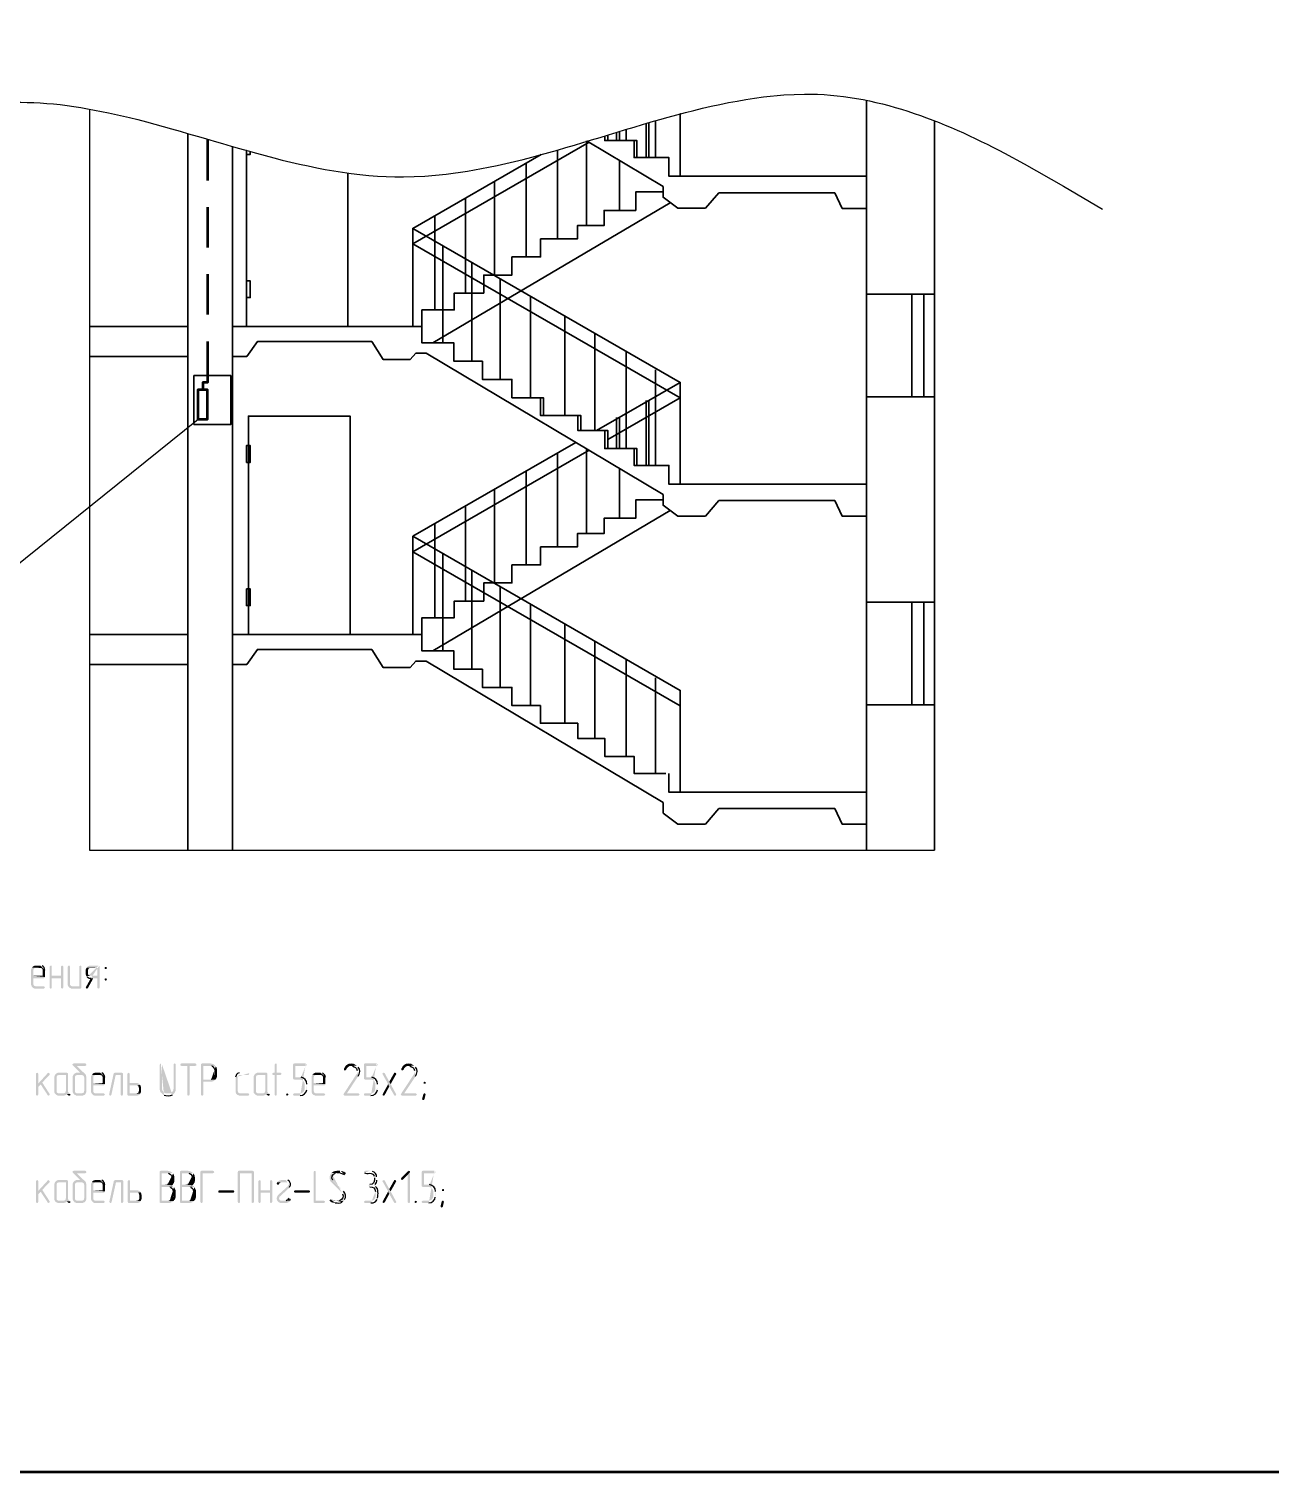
# Model space of a CAD drawing. Header units: millimetres. Extents: x -211 to 10565, y -2293 to 2244.
# Drawn here: x 4379 to 4494.8, y -740.6 to -606 of the extents above; entities that cross this region are included whole.
import ezdxf

# ---------------------------------------------------------------- set-up
doc = ezdxf.new("R2010")
doc.units = ezdxf.units.MM
doc.layers.add('PDF _Геометрия', color=7, linetype='Continuous')
doc.layers.add('PDF _Сплошная заливка', color=7, linetype='Continuous')

msp = doc.modelspace()

# ---------------------------------------------------------------- hatches: boundary and pattern name
at = {"layer": 'PDF _Сплошная заливка', "transparency": 33554559}
for points in [[(4379.29, -693.57), (4379.24, -693.65), (4379.2, -693.72), (4379.2, -695.18), (4379.24, -695.26), (4379.26, -695.33), (4379.33, -695.39), (4379.39, -695.45), (4379.46, -695.5), (4379.54, -695.52), (4380.39, -695.52), (4380.45, -695.47), (4380.49, -695.41), (4380.45, -695.35), (4380.39, -695.31), (4379.62, -695.31), (4379.54, -695.28), (4379.48, -695.24), (4379.43, -695.18), (4379.41, -695.09), (4379.41, -694.56), (4380.39, -694.56), (4380.41, -694.54), (4380.47, -694.52), (4380.49, -694.44), (4379.41, -694.33), (4379.41, -693.8), (4379.43, -693.72), (4379.48, -693.65), (4379.54, -693.61), (4379.62, -693.59), (4380.07, -693.59)], [(4381.02, -693.38), (4380.96, -693.42), (4380.92, -693.49), (4380.92, -695.41), (4380.96, -695.5), (4381.02, -695.52), (4381.11, -695.5), (4381.13, -695.41), (4381.13, -694.56), (4381.99, -694.56), (4381.13, -694.33), (4381.13, -693.49), (4381.11, -693.4)], [(4382.1, -693.38), (4382.02, -693.42), (4381.99, -693.49), (4381.99, -694.33), (4381.13, -694.33), (4381.99, -694.56), (4381.99, -695.41), (4382.02, -695.5), (4382.1, -695.52), (4382.16, -695.5), (4382.21, -695.41), (4382.21, -693.49), (4382.16, -693.4)], [(4382.71, -693.38), (4382.65, -693.42), (4382.61, -693.49), (4382.61, -695.18), (4382.65, -695.26), (4382.67, -695.33), (4383.03, -695.31), (4382.95, -695.28), (4382.88, -695.24), (4382.84, -695.18), (4382.82, -695.09), (4382.82, -693.49), (4382.8, -693.4)], [(4383.79, -693.38), (4383.71, -693.42), (4383.69, -693.49), (4383.69, -695.31), (4383.03, -695.31), (4382.67, -695.33), (4382.8, -695.45), (4382.86, -695.47), (4382.95, -695.52), (4383.81, -695.52), (4383.88, -695.47), (4383.9, -695.41), (4383.9, -693.49), (4383.86, -693.4)], [(4384.39, -693.57), (4384.34, -693.65), (4384.3, -693.72), (4384.3, -694.21), (4384.32, -694.29), (4384.36, -694.37), (4384.72, -694.33), (4384.64, -694.33), (4384.58, -694.27), (4384.53, -694.21), (4384.51, -694.12), (4384.51, -693.8), (4384.53, -693.72), (4384.58, -693.65), (4384.64, -693.61), (4384.72, -693.59), (4385.38, -693.59)], [(4386.16, -693.49), (4386.1, -693.51), (4386.08, -693.53), (4386.06, -693.59), (4386.08, -693.68), (4386.16, -693.7), (4386.25, -693.68), (4386.25, -693.65), (4386.27, -693.59), (4386.23, -693.53)], [(4384.77, -694.56), (4384.32, -695.37), (4384.3, -695.41), (4384.34, -695.5), (4384.41, -695.52), (4384.47, -695.5), (4384.51, -695.45), (4385, -694.56), (4385.38, -694.56)], [(4386.16, -694.56), (4386.1, -694.59), (4386.08, -694.59), (4386.06, -694.67), (4386.08, -694.73), (4386.16, -694.78), (4386.25, -694.73), (4386.27, -694.67), (4386.23, -694.59)], [(4384.26, -702.5), (4383.18, -702.5), (4383.18, -702.52), (4383.09, -702.54), (4383.05, -702.61), (4383.07, -702.65), (4383.79, -703.37), (4383.41, -703.37), (4383.35, -703.39), (4383.26, -703.43), (4383.14, -703.56), (4383.12, -703.62), (4383.07, -703.71), (4383.07, -705.17), (4383.12, -705.23), (4383.14, -705.31), (4383.5, -705.29), (4383.41, -705.27), (4383.35, -705.23), (4383.31, -705.17), (4383.29, -705.08), (4383.29, -703.79), (4383.31, -703.71), (4383.35, -703.64), (4383.41, -703.6), (4383.5, -703.58), (4383.92, -703.58), (4384.3, -703.56), (4384.24, -703.49), (4383.45, -702.73), (4384.26, -702.73), (4384.32, -702.69), (4384.36, -702.63), (4384.32, -702.54)], [(4392.6, -702.5), (4392.51, -702.54), (4392.49, -702.63), (4392.49, -704.87), (4392.45, -705.04), (4392.36, -705.17), (4392.3, -705.21), (4392.21, -705.25), (4392.15, -705.29), (4391.83, -705.29), (4392.51, -705.31), (4392.57, -705.25), (4392.62, -705.19), (4392.66, -705.1), (4392.68, -705.04), (4392.7, -704.95), (4392.7, -702.61), (4392.66, -702.54)], [(4394.52, -702.5), (4393.23, -702.5), (4393.23, -702.52), (4393.15, -702.54), (4393.12, -702.63), (4393.15, -702.69), (4393.23, -702.73), (4393.76, -702.73), (4393.76, -705.4), (4393.8, -705.48), (4393.87, -705.5), (4393.95, -705.48), (4393.99, -705.4), (4393.99, -702.73), (4394.52, -702.73), (4394.61, -702.69), (4394.63, -702.63), (4394.58, -702.54)], [(4395.92, -702.5), (4395.16, -702.5), (4395.13, -702.52), (4395.07, -702.54), (4395.05, -702.63), (4395.05, -705.4), (4395.09, -705.48), (4395.16, -705.5), (4395.24, -705.48), (4395.26, -705.4), (4395.26, -704.21), (4396, -704.21), (4396.09, -704.19), (4396.15, -704.17), (4396.24, -704.13), (4396.3, -704.09), (4396.36, -704.02), (4395.26, -704), (4395.26, -702.73), (4395.92, -702.73), (4396.36, -702.69), (4396.3, -702.65), (4396.24, -702.58), (4396.15, -702.56), (4396.09, -702.52), (4396, -702.52)], [(4402.01, -702.5), (4401.95, -702.54), (4401.91, -702.63), (4401.91, -703.37), (4401.8, -703.37), (4401.74, -703.41), (4401.69, -703.47), (4401.74, -703.56), (4401.8, -703.58), (4401.91, -703.58), (4401.91, -705.4), (4401.95, -705.48), (4402.01, -705.5), (4402.1, -705.48), (4402.12, -705.4), (4402.12, -703.58), (4402.46, -703.58), (4402.52, -703.54), (4402.56, -703.47), (4402.52, -703.41), (4402.46, -703.37), (4402.12, -703.37), (4402.12, -702.61), (4402.1, -702.54)], [(4409.06, -702.5), (4408.97, -702.52), (4408.89, -702.52), (4408.8, -702.54), (4408.74, -702.58), (4408.66, -702.63), (4408.61, -702.67), (4408.55, -702.71), (4408.51, -702.78), (4408.47, -702.86), (4408.42, -702.92), (4408.38, -703.01), (4408.38, -703.05), (4408.4, -703.13), (4408.49, -703.16), (4408.55, -703.13), (4408.59, -703.09), (4408.59, -703.07), (4408.64, -702.99), (4408.68, -702.92), (4408.78, -702.82), (4408.83, -702.8), (4408.89, -702.75), (4408.97, -702.73), (4409.06, -702.73), (4409.61, -702.71), (4409.52, -702.67), (4409.46, -702.63), (4409.38, -702.58), (4409.31, -702.54), (4409.23, -702.52), (4409.14, -702.52)], [(4414.41, -702.5), (4414.33, -702.52), (4414.24, -702.52), (4414.16, -702.54), (4414.09, -702.58), (4414.01, -702.63), (4413.97, -702.67), (4413.9, -702.71), (4413.86, -702.78), (4413.82, -702.86), (4413.78, -702.92), (4413.73, -703.01), (4413.73, -703.05), (4413.76, -703.13), (4413.84, -703.16), (4413.9, -703.13), (4413.95, -703.09), (4413.95, -703.07), (4413.99, -702.99), (4414.03, -702.92), (4414.14, -702.82), (4414.18, -702.8), (4414.24, -702.75), (4414.33, -702.73), (4414.41, -702.73), (4414.96, -702.71), (4414.88, -702.67), (4414.81, -702.63), (4414.73, -702.58), (4414.67, -702.54), (4414.58, -702.52), (4414.5, -702.52)], [(4379.75, -703.37), (4379.69, -703.41), (4379.65, -703.47), (4379.65, -705.4), (4379.69, -705.48), (4379.75, -705.5), (4379.84, -705.48), (4379.86, -705.4), (4379.86, -704.7), (4380.09, -704.45), (4379.86, -704.38), (4379.86, -703.47), (4379.84, -703.39)], [(4380.83, -703.37), (4380.75, -703.41), (4379.86, -704.38), (4380.09, -704.45), (4380.75, -705.46), (4380.77, -705.48), (4380.83, -705.5), (4380.89, -705.48), (4380.94, -705.4), (4380.92, -705.34), (4380.24, -704.28), (4380.92, -703.56), (4380.94, -703.47), (4380.89, -703.41)], [(4381.44, -703.56), (4381.4, -703.64), (4381.38, -703.71), (4381.36, -703.79), (4381.36, -705.17), (4381.4, -705.25), (4381.42, -705.31), (4381.55, -705.44), (4381.61, -705.46), (4381.7, -705.5), (4382.25, -705.5), (4382.33, -705.48), (4382.4, -705.46), (4382.48, -705.42), (4382.54, -705.36), (4382.86, -705.36), (4382.8, -705.29), (4381.78, -705.29), (4381.7, -705.27), (4381.63, -705.23), (4381.59, -705.17), (4381.57, -705.08), (4381.57, -703.79), (4381.59, -703.71), (4381.63, -703.64), (4381.7, -703.6), (4381.78, -703.58), (4382.44, -703.58)], [(4382.54, -703.37), (4381.7, -703.37), (4381.61, -703.41), (4381.55, -703.43), (4381.49, -703.49), (4381.44, -703.56), (4382.44, -703.58), (4382.44, -705.08), (4382.42, -705.17), (4382.38, -705.23), (4382.31, -705.27), (4382.23, -705.29), (4381.78, -705.29), (4382.8, -705.29), (4382.73, -705.27), (4382.69, -705.21), (4382.65, -705.17), (4382.65, -703.45), (4382.61, -703.39)], [(4384.3, -703.56), (4383.92, -703.58), (4384, -703.6), (4384.09, -703.64), (4384.13, -703.71), (4384.15, -703.79), (4384.15, -705.08), (4384.13, -705.17), (4384.09, -705.23), (4384, -705.27), (4383.92, -705.29), (4383.5, -705.29), (4383.14, -705.31), (4383.26, -705.44), (4383.35, -705.46), (4383.41, -705.5), (4384.03, -705.5), (4384.09, -705.46), (4384.17, -705.44), (4384.24, -705.38), (4384.32, -705.25), (4384.36, -705.08), (4384.36, -703.79), (4384.34, -703.73), (4384.32, -703.64)], [(4384.87, -703.56), (4384.83, -703.64), (4384.79, -703.71), (4384.79, -705.17), (4384.83, -705.25), (4384.85, -705.31), (4384.98, -705.44), (4385.04, -705.48), (4385.13, -705.5), (4385.97, -705.5), (4386.04, -705.46), (4386.08, -705.4), (4386.04, -705.34), (4385.97, -705.29), (4385.21, -705.29), (4385.13, -705.27), (4385.06, -705.23), (4385.02, -705.17), (4385, -705.08), (4385, -704.55), (4385.97, -704.55), (4385.99, -704.53), (4386.06, -704.51), (4386.08, -704.43), (4385, -704.32), (4385, -703.79), (4385.02, -703.71), (4385.06, -703.64), (4385.13, -703.6), (4385.21, -703.58), (4385.66, -703.58)], [(4387.67, -703.37), (4387.01, -703.37), (4386.95, -703.39), (4386.9, -703.45), (4386.48, -705.38), (4386.48, -705.4), (4386.52, -705.48), (4386.59, -705.5), (4386.65, -705.48), (4386.69, -705.42), (4387.09, -703.58), (4387.56, -703.58), (4387.77, -703.47), (4387.77, -703.45), (4387.73, -703.39)], [(4387.77, -703.47), (4387.56, -703.58), (4387.56, -705.4), (4387.58, -705.48), (4387.67, -705.5), (4387.73, -705.48), (4387.77, -705.4)], [(4388.28, -703.37), (4388.22, -703.41), (4388.17, -703.47), (4388.17, -705.42), (4388.22, -705.48), (4388.28, -705.5), (4389.1, -705.5), (4389.19, -705.48), (4389.27, -705.44), (4389.34, -705.38), (4389.38, -705.31), (4388.38, -705.29), (4388.38, -704.55), (4389.04, -704.55), (4389.38, -704.51), (4389.34, -704.45), (4389.27, -704.4), (4389.19, -704.36), (4389.13, -704.34), (4389.04, -704.32), (4388.38, -704.32), (4388.38, -703.47), (4388.36, -703.39)], [(4400.04, -703.56), (4400, -703.64), (4399.96, -703.71), (4399.96, -705.17), (4399.98, -705.25), (4400.02, -705.31), (4400.09, -705.38), (4400.15, -705.44), (4400.21, -705.46), (4400.3, -705.5), (4400.85, -705.5), (4400.93, -705.48), (4401, -705.46), (4401.08, -705.42), (4401.14, -705.36), (4401.46, -705.36), (4401.4, -705.29), (4400.38, -705.29), (4400.3, -705.27), (4400.23, -705.23), (4400.19, -705.17), (4400.17, -705.08), (4400.17, -703.79), (4400.19, -703.71), (4400.23, -703.64), (4400.3, -703.6), (4400.38, -703.58), (4401.04, -703.58)], [(4401.14, -703.37), (4400.3, -703.37), (4400.21, -703.41), (4400.15, -703.43), (4400.09, -703.49), (4400.04, -703.56), (4401.04, -703.58), (4401.04, -705.08), (4401.02, -705.17), (4400.98, -705.23), (4400.89, -705.27), (4400.81, -705.29), (4400.38, -705.29), (4401.4, -705.29), (4401.33, -705.27), (4401.27, -705.21), (4401.25, -705.17), (4401.25, -703.45), (4401.21, -703.39)], [(4405.44, -703.56), (4405.4, -703.64), (4405.38, -703.71), (4405.36, -703.79), (4405.36, -705.17), (4405.4, -705.25), (4405.42, -705.31), (4405.48, -705.38), (4405.55, -705.44), (4405.61, -705.46), (4405.69, -705.5), (4406.54, -705.5), (4406.6, -705.46), (4406.65, -705.4), (4406.6, -705.34), (4406.54, -705.29), (4405.78, -705.29), (4405.69, -705.27), (4405.63, -705.23), (4405.59, -705.17), (4405.57, -705.08), (4405.57, -704.55), (4406.54, -704.55), (4406.56, -704.53), (4406.63, -704.51), (4406.65, -704.43), (4405.57, -704.32), (4405.57, -703.79), (4405.59, -703.71), (4405.63, -703.64), (4405.69, -703.6), (4405.78, -703.58), (4406.22, -703.58)], [(4412.08, -703.37), (4412.02, -703.39), (4411.98, -703.47), (4412, -703.52), (4412.51, -704.43), (4412.61, -704.66), (4413.06, -705.44), (4413.08, -705.48), (4413.14, -705.5), (4413.16, -705.5), (4413.23, -705.48), (4413.27, -705.4), (4413.25, -705.36), (4412.74, -704.43), (4412.61, -704.21), (4412.19, -703.41), (4412.17, -703.39)], [(4413.16, -703.37), (4413.1, -703.37), (4413.06, -703.41), (4412.61, -704.21), (4412.74, -704.43), (4413.25, -703.52), (4413.27, -703.47), (4413.23, -703.39)], [(4389.38, -704.51), (4389.04, -704.55), (4389.1, -704.55), (4389.19, -704.59), (4389.23, -704.68), (4389.25, -704.76), (4389.25, -705.08), (4389.23, -705.17), (4389.19, -705.23), (4389.1, -705.27), (4389.04, -705.29), (4388.38, -705.29), (4389.38, -705.31), (4389.42, -705.25), (4389.44, -705.17), (4389.46, -705.08), (4389.46, -704.76), (4389.42, -704.59)], [(4412.51, -704.43), (4412, -705.36), (4411.98, -705.4), (4412.02, -705.48), (4412.08, -705.5), (4412.15, -705.48), (4412.19, -705.44), (4412.61, -704.66)], [(4415.91, -704.19), (4415.85, -704.24), (4415.83, -704.24), (4415.81, -704.3), (4415.83, -704.38), (4415.91, -704.4), (4416, -704.38), (4416.02, -704.3), (4416, -704.24)], [(4382.86, -705.36), (4382.54, -705.36), (4382.57, -705.4), (4382.63, -705.44), (4382.65, -705.46), (4382.73, -705.5), (4382.76, -705.5), (4382.84, -705.48), (4382.86, -705.4)], [(4401.46, -705.36), (4401.14, -705.36), (4401.17, -705.4), (4401.23, -705.44), (4401.25, -705.46), (4401.31, -705.5), (4401.36, -705.5), (4401.44, -705.48), (4401.46, -705.4)], [(4403.09, -705.29), (4403.18, -705.34), (4403.2, -705.4), (4403.18, -705.46), (4403.09, -705.5), (4403.01, -705.48), (4402.99, -705.4), (4403.01, -705.34)], [(4415.89, -705.29), (4415.83, -705.31), (4415.79, -705.38), (4415.68, -705.8), (4415.68, -705.82), (4415.7, -705.89), (4415.79, -705.93), (4415.85, -705.91), (4415.89, -705.84), (4416, -705.42), (4416, -705.4), (4415.98, -705.31)], [(4384.26, -712.51), (4383.18, -712.51), (4383.18, -712.53), (4383.09, -712.55), (4383.05, -712.61), (4383.07, -712.66), (4383.79, -713.38), (4383.41, -713.38), (4383.35, -713.4), (4383.26, -713.44), (4383.14, -713.57), (4383.12, -713.63), (4383.07, -713.72), (4383.07, -715.18), (4383.12, -715.24), (4383.14, -715.32), (4383.5, -715.3), (4383.41, -715.28), (4383.35, -715.24), (4383.31, -715.18), (4383.29, -715.09), (4383.29, -713.8), (4383.31, -713.72), (4383.35, -713.65), (4383.41, -713.61), (4383.5, -713.59), (4383.92, -713.59), (4384.3, -713.57), (4384.24, -713.5), (4383.45, -712.74), (4384.26, -712.74), (4384.32, -712.7), (4384.36, -712.64), (4384.32, -712.55)], [(4391.94, -712.51), (4391.28, -712.51), (4391.26, -712.53), (4391.2, -712.55), (4391.18, -712.64), (4391.18, -715.43), (4391.22, -715.49), (4391.28, -715.51), (4392.11, -715.51), (4392.19, -715.49), (4392.26, -715.47), (4392.34, -715.43), (4392.41, -715.39), (4392.49, -715.32), (4391.39, -715.3), (4391.39, -714.01), (4392.05, -714.01), (4392.47, -713.97), (4392.41, -713.93), (4392.32, -713.88), (4392.36, -713.86), (4391.39, -713.8), (4391.39, -712.74), (4391.92, -712.74), (4392.38, -712.7), (4392.26, -712.61), (4392.17, -712.57), (4392.11, -712.55), (4392.02, -712.53)], [(4393.84, -712.51), (4393.19, -712.51), (4393.17, -712.53), (4393.1, -712.55), (4393.08, -712.64), (4393.08, -715.43), (4393.12, -715.49), (4393.19, -715.51), (4394.01, -715.51), (4394.1, -715.49), (4394.16, -715.47), (4394.25, -715.43), (4394.31, -715.39), (4394.39, -715.32), (4393.29, -715.3), (4393.29, -714.01), (4393.95, -714.01), (4394.37, -713.97), (4394.31, -713.93), (4394.23, -713.88), (4394.27, -713.86), (4393.29, -713.8), (4393.29, -712.74), (4393.82, -712.74), (4394.29, -712.7), (4394.23, -712.66), (4394.16, -712.61), (4394.08, -712.57), (4394.01, -712.55), (4393.93, -712.53)], [(4396.17, -712.51), (4395.09, -712.51), (4395.07, -712.53), (4395.01, -712.55), (4394.99, -712.64), (4394.99, -715.41), (4395.03, -715.49), (4395.09, -715.51), (4395.18, -715.49), (4395.2, -715.41), (4395.2, -712.74), (4396.17, -712.74), (4396.24, -712.7), (4396.28, -712.64), (4396.24, -712.55)], [(4399.87, -712.51), (4398.58, -712.51), (4398.56, -712.53), (4398.5, -712.55), (4398.48, -712.64), (4398.48, -715.41), (4398.52, -715.49), (4398.58, -715.51), (4398.67, -715.49), (4398.69, -715.41), (4398.69, -712.74), (4399.77, -712.74), (4399.98, -712.64), (4399.98, -712.61), (4399.94, -712.55)], [(4399.98, -712.64), (4399.77, -712.74), (4399.77, -715.41), (4399.79, -715.49), (4399.87, -715.51), (4399.96, -715.49), (4399.98, -715.41)], [(4405.65, -712.51), (4405.59, -712.55), (4405.55, -712.64), (4405.55, -715.43), (4405.59, -715.49), (4405.65, -715.51), (4406.52, -715.51), (4406.58, -715.47), (4406.63, -715.41), (4406.58, -715.34), (4406.52, -715.3), (4405.76, -715.3), (4405.76, -712.61), (4405.74, -712.55)], [(4414.43, -712.51), (4414.37, -712.55), (4413.73, -713.19), (4413.69, -713.27), (4413.73, -713.33), (4413.8, -713.38), (4413.88, -713.33), (4414.33, -712.89), (4414.56, -712.61), (4414.52, -712.55)], [(4414.56, -712.61), (4414.33, -712.89), (4414.33, -715.41), (4414.37, -715.49), (4414.43, -715.51), (4414.52, -715.49), (4414.56, -715.41)], [(4379.75, -713.38), (4379.69, -713.42), (4379.65, -713.48), (4379.65, -715.41), (4379.69, -715.49), (4379.75, -715.51), (4379.84, -715.49), (4379.86, -715.41), (4379.86, -714.71), (4380.09, -714.46), (4379.86, -714.39), (4379.86, -713.48), (4379.84, -713.4)], [(4380.83, -713.38), (4380.75, -713.42), (4379.86, -714.39), (4380.09, -714.46), (4380.75, -715.47), (4380.77, -715.49), (4380.83, -715.51), (4380.89, -715.49), (4380.94, -715.41), (4380.92, -715.34), (4380.24, -714.29), (4380.92, -713.57), (4380.94, -713.48), (4380.89, -713.42)], [(4381.44, -713.57), (4381.4, -713.65), (4381.38, -713.72), (4381.36, -713.8), (4381.36, -715.18), (4381.4, -715.26), (4381.42, -715.32), (4381.55, -715.45), (4381.61, -715.47), (4381.7, -715.51), (4382.25, -715.51), (4382.33, -715.49), (4382.4, -715.47), (4382.48, -715.43), (4382.54, -715.37), (4382.86, -715.37), (4382.8, -715.3), (4381.78, -715.3), (4381.7, -715.28), (4381.63, -715.24), (4381.59, -715.18), (4381.57, -715.09), (4381.57, -713.8), (4381.59, -713.72), (4381.63, -713.65), (4381.7, -713.61), (4381.78, -713.59), (4382.44, -713.59)], [(4382.54, -713.38), (4381.7, -713.38), (4381.61, -713.42), (4381.55, -713.44), (4381.49, -713.5), (4381.44, -713.57), (4382.44, -713.59), (4382.44, -715.09), (4382.42, -715.18), (4382.38, -715.24), (4382.31, -715.28), (4382.23, -715.3), (4381.78, -715.3), (4382.8, -715.3), (4382.73, -715.28), (4382.69, -715.22), (4382.65, -715.18), (4382.65, -713.46), (4382.61, -713.4)], [(4384.3, -713.57), (4383.92, -713.59), (4384, -713.61), (4384.09, -713.65), (4384.13, -713.72), (4384.15, -713.8), (4384.15, -715.09), (4384.13, -715.18), (4384.09, -715.24), (4384, -715.28), (4383.92, -715.3), (4383.5, -715.3), (4383.14, -715.32), (4383.26, -715.45), (4383.35, -715.47), (4383.41, -715.51), (4384.03, -715.51), (4384.09, -715.47), (4384.17, -715.45), (4384.24, -715.39), (4384.32, -715.26), (4384.36, -715.09), (4384.36, -713.8), (4384.34, -713.74), (4384.32, -713.65)], [(4384.87, -713.57), (4384.83, -713.65), (4384.79, -713.72), (4384.79, -715.18), (4384.83, -715.26), (4384.85, -715.32), (4384.98, -715.45), (4385.04, -715.49), (4385.13, -715.51), (4385.97, -715.51), (4386.04, -715.47), (4386.08, -715.41), (4386.04, -715.34), (4385.97, -715.3), (4385.21, -715.3), (4385.13, -715.28), (4385.06, -715.24), (4385.02, -715.18), (4385, -715.09), (4385, -714.56), (4385.97, -714.56), (4385.99, -714.54), (4386.06, -714.52), (4386.08, -714.43), (4385, -714.33), (4385, -713.8), (4385.02, -713.72), (4385.06, -713.65), (4385.13, -713.61), (4385.21, -713.59), (4385.66, -713.59)], [(4387.69, -713.38), (4387.03, -713.38), (4386.97, -713.4), (4386.92, -713.46), (4386.5, -715.39), (4386.5, -715.41), (4386.54, -715.49), (4386.61, -715.51), (4386.67, -715.49), (4386.71, -715.43), (4387.12, -713.59), (4387.58, -713.59), (4387.79, -713.48), (4387.79, -713.46), (4387.75, -713.4)], [(4387.79, -713.48), (4387.58, -713.59), (4387.58, -715.41), (4387.6, -715.49), (4387.69, -715.51), (4387.75, -715.49), (4387.79, -715.41)], [(4388.32, -713.38), (4388.26, -713.42), (4388.22, -713.48), (4388.22, -715.43), (4388.26, -715.49), (4388.32, -715.51), (4389.15, -715.51), (4389.23, -715.49), (4389.32, -715.45), (4389.38, -715.39), (4389.42, -715.32), (4388.43, -715.3), (4388.43, -714.56), (4389.08, -714.56), (4389.42, -714.52), (4389.38, -714.46), (4389.32, -714.41), (4389.23, -714.37), (4389.17, -714.35), (4389.08, -714.33), (4388.43, -714.33), (4388.43, -713.48), (4388.41, -713.4)], [(4389.42, -714.52), (4389.08, -714.56), (4389.15, -714.56), (4389.23, -714.6), (4389.27, -714.69), (4389.29, -714.77), (4389.29, -715.09), (4389.27, -715.18), (4389.23, -715.24), (4389.15, -715.28), (4389.08, -715.3), (4388.43, -715.3), (4389.42, -715.32), (4389.46, -715.26), (4389.51, -715.09), (4389.51, -714.77), (4389.46, -714.6)], [(4398.06, -714.56), (4396.76, -714.56), (4396.68, -714.52), (4396.66, -714.43), (4396.68, -714.37), (4396.76, -714.33), (4398.06, -714.33), (4398.12, -714.37), (4398.16, -714.43), (4398.12, -714.52)], [(4400.51, -713.38), (4400.45, -713.42), (4400.4, -713.48), (4400.4, -715.41), (4400.45, -715.49), (4400.51, -715.51), (4400.59, -715.49), (4400.62, -715.41), (4400.62, -714.56), (4401.48, -714.56), (4400.62, -714.33), (4400.62, -713.48), (4400.59, -713.4)], [(4401.59, -713.38), (4401.5, -713.42), (4401.48, -713.48), (4401.48, -714.33), (4400.62, -714.33), (4401.48, -714.56), (4401.48, -715.41), (4401.5, -715.49), (4401.59, -715.51), (4401.65, -715.49), (4401.69, -715.41), (4401.69, -713.48), (4401.65, -713.4)], [(4402.16, -713.59), (4402.12, -713.65), (4402.12, -713.69), (4402.14, -713.78), (4402.22, -713.8), (4402.27, -713.8), (4402.33, -713.74), (4402.35, -713.69), (4402.41, -713.63), (4402.46, -713.61), (4402.54, -713.59), (4402.99, -713.59)], [(4405.12, -714.56), (4403.83, -714.56), (4403.75, -714.52), (4403.73, -714.43), (4403.75, -714.37), (4403.83, -714.33), (4405.12, -714.33), (4405.19, -714.37), (4405.23, -714.43), (4405.19, -714.52)], [(4412.08, -713.38), (4412.02, -713.4), (4411.98, -713.48), (4412, -713.52), (4412.51, -714.43), (4412.61, -714.67), (4413.06, -715.45), (4413.08, -715.49), (4413.14, -715.51), (4413.16, -715.51), (4413.23, -715.49), (4413.27, -715.41), (4413.25, -715.37), (4412.74, -714.43), (4412.61, -714.22), (4412.19, -713.42), (4412.17, -713.4)], [(4412.51, -714.43), (4412, -715.37), (4411.98, -715.41), (4412.02, -715.49), (4412.08, -715.51), (4412.15, -715.49), (4412.19, -715.45), (4412.61, -714.67)], [(4413.16, -713.38), (4413.1, -713.38), (4413.06, -713.42), (4412.61, -714.22), (4412.74, -714.43), (4413.25, -713.52), (4413.27, -713.48), (4413.23, -713.4)], [(4417.63, -714.2), (4417.56, -714.24), (4417.54, -714.24), (4417.52, -714.31), (4417.54, -714.39), (4417.63, -714.41), (4417.71, -714.39), (4417.73, -714.31), (4417.71, -714.24)], [(4382.86, -715.37), (4382.54, -715.37), (4382.57, -715.41), (4382.63, -715.45), (4382.65, -715.47), (4382.73, -715.51), (4382.76, -715.51), (4382.84, -715.49), (4382.86, -715.41)], [(4415.09, -715.3), (4415.17, -715.34), (4415.19, -715.41), (4415.17, -715.47), (4415.09, -715.51), (4415, -715.49), (4414.98, -715.41), (4415, -715.34)], [(4417.61, -715.3), (4417.54, -715.32), (4417.5, -715.39), (4417.4, -715.81), (4417.4, -715.83), (4417.42, -715.89), (4417.5, -715.94), (4417.56, -715.92), (4417.61, -715.85), (4417.71, -715.43), (4417.71, -715.41), (4417.69, -715.32)]]:
    msp.add_hatch(color=256, dxfattribs=at).paths.add_polyline_path(points)
h = msp.add_hatch(color=256, dxfattribs=at)
h.paths.add_polyline_path([(4380.07, -693.38), (4379.54, -693.38), (4379.46, -693.42), (4379.39, -693.44), (4379.33, -693.51), (4379.29, -693.57), (4380.07, -693.59), (4380.13, -693.61), (4380.22, -693.65), (4380.26, -693.72), (4380.28, -693.8), (4380.28, -694.33), (4379.41, -694.33), (4380.49, -694.44), (4380.49, -693.8)], flags=0)
h.paths.add_polyline_path([(4380.22, -693.4), (4380.15, -693.38)], flags=0)
h = msp.add_hatch(color=256, dxfattribs=at)
h.paths.add_polyline_path([(4385.49, -693.38), (4384.64, -693.38), (4384.55, -693.42), (4384.49, -693.44), (4384.43, -693.51), (4384.39, -693.57), (4385.38, -693.59), (4385.38, -694.33), (4384.72, -694.33), (4384.36, -694.37), (4384.43, -694.44)], flags=0)
h.paths.add_polyline_path([(4384.77, -694.56), (4385.38, -694.56), (4385.38, -695.41), (4385.4, -695.5), (4385.49, -695.52), (4385.55, -695.5), (4385.59, -695.41), (4385.59, -693.46), (4385.55, -693.4)], flags=0)
h = msp.add_hatch(color=256, dxfattribs=at)
h.paths.add_polyline_path([(4391.3, -702.5), (4391.24, -702.54), (4391.2, -702.63), (4391.2, -704.95), (4391.22, -705.04), (4391.24, -705.1), (4391.28, -705.19), (4391.52, -705.42), (4391.6, -705.46)], flags=0)
h.paths.add_polyline_path([(4392.38, -705.42), (4392.45, -705.38), (4392.51, -705.31), (4391.83, -705.29), (4391.77, -705.29), (4391.69, -705.25), (4391.62, -705.23), (4391.54, -705.17), (4391.5, -705.1), (4391.45, -705.02), (4391.43, -704.95), (4391.41, -704.87), (4391.41, -702.61), (4391.39, -702.54)], flags=0)
h = msp.add_hatch(color=256, dxfattribs=at)
h.paths.add_polyline_path([(4404.83, -702.5), (4403.75, -702.5), (4403.73, -702.52), (4403.66, -702.54), (4403.64, -702.63), (4403.64, -703.92), (4403.68, -703.98), (4403.75, -704), (4404.3, -704), (4404.36, -704.02), (4404.45, -704.04), (4404.53, -704.09), (4404.59, -704.13), (4404.64, -704.19), (4404.68, -704.28), (4404.7, -704.34), (4404.72, -704.43), (4404.72, -704.87), (4404.7, -704.95), (4404.68, -705.02), (4404.64, -705.1), (4404.59, -705.17), (4404.53, -705.21), (4404.45, -705.25), (4404.38, -705.29), (4403.75, -705.29), (4403.66, -705.34), (4403.64, -705.4), (4403.66, -705.48), (4403.75, -705.5), (4404.3, -705.5)], flags=0)
h.paths.add_polyline_path([(4404.91, -704.95), (4404.93, -704.87), (4404.93, -704.43)], flags=0)
h.paths.add_polyline_path([(4404.38, -703.79), (4403.85, -703.79), (4403.85, -702.73), (4404.83, -702.73), (4404.89, -702.69), (4404.93, -702.63), (4404.89, -702.54)], flags=0)
h = msp.add_hatch(color=256, dxfattribs=at)
h.paths.add_polyline_path([(4411.43, -702.5), (4410.35, -702.5), (4410.33, -702.52), (4410.26, -702.54), (4410.24, -702.63), (4410.24, -703.92), (4410.29, -703.98), (4410.35, -704), (4410.9, -704), (4410.96, -704.02), (4411.05, -704.04), (4411.13, -704.09), (4411.2, -704.13), (4411.24, -704.19), (4411.28, -704.28), (4411.3, -704.34), (4411.32, -704.43), (4411.32, -704.87), (4411.3, -704.95), (4411.28, -705.02), (4411.24, -705.1), (4411.2, -705.17), (4411.13, -705.21), (4411.05, -705.25), (4410.98, -705.29), (4410.35, -705.29), (4410.26, -705.34), (4410.24, -705.4), (4410.26, -705.48), (4410.35, -705.5), (4410.9, -705.5)], flags=0)
h.paths.add_polyline_path([(4411.51, -704.95), (4411.53, -704.87), (4411.53, -704.43)], flags=0)
h.paths.add_polyline_path([(4410.98, -703.79), (4410.46, -703.79), (4410.46, -702.73), (4411.43, -702.73), (4411.49, -702.69), (4411.53, -702.63), (4411.49, -702.54)], flags=0)
h = msp.add_hatch(color=256, dxfattribs=at)
h.paths.add_polyline_path([(4385.66, -703.37), (4385.13, -703.37), (4385.04, -703.41), (4384.98, -703.43), (4384.91, -703.49), (4384.87, -703.56), (4385.66, -703.58), (4385.72, -703.6), (4385.8, -703.64), (4385.85, -703.71), (4385.87, -703.79), (4385.87, -704.32), (4385, -704.32), (4386.08, -704.43), (4386.08, -703.79)], flags=0)
h.paths.add_polyline_path([(4385.8, -703.39), (4385.74, -703.37)], flags=0)
h = msp.add_hatch(color=256, dxfattribs=at)
h.paths.add_polyline_path([(4396.36, -702.69), (4395.92, -702.73), (4395.98, -702.73), (4396.07, -702.75)], flags=0)
h.paths.add_polyline_path([(4396.34, -703.16), (4396.34, -703.58), (4396.32, -703.66)], flags=0)
h.paths.add_polyline_path([(4396, -704), (4395.26, -704), (4396.36, -704.02), (4396.43, -703.98), (4396.47, -703.9), (4396.51, -703.83), (4396.53, -703.75), (4396.55, -703.66), (4396.55, -703.09), (4396.53, -703.01), (4396.51, -702.9), (4396.47, -702.84), (4396.43, -702.75)], flags=0)
h = msp.add_hatch(color=256, dxfattribs=at)
h.paths.add_polyline_path([(4399.45, -703.37), (4398.61, -703.37)], flags=0)
h.paths.add_polyline_path([(4398.27, -703.79), (4398.27, -705.17), (4398.31, -705.25), (4398.33, -705.31), (4398.46, -705.44), (4398.52, -705.46), (4398.61, -705.5), (4399.45, -705.5), (4399.52, -705.46), (4399.56, -705.4), (4399.52, -705.34), (4399.45, -705.29), (4398.69, -705.29), (4398.61, -705.27), (4398.54, -705.23), (4398.5, -705.17), (4398.48, -705.08), (4398.48, -703.79), (4398.5, -703.71), (4398.54, -703.64), (4398.61, -703.6), (4398.69, -703.58), (4399.45, -703.58), (4399.52, -703.54), (4399.56, -703.47), (4399.52, -703.41)], flags=0)
h = msp.add_hatch(color=256, dxfattribs=at)
h.paths.add_polyline_path([(4406.22, -703.37), (4405.69, -703.37), (4405.61, -703.41), (4405.55, -703.45), (4405.48, -703.49), (4405.44, -703.56), (4406.22, -703.58), (4406.29, -703.6), (4406.37, -703.64), (4406.41, -703.71), (4406.43, -703.79), (4406.43, -704.32), (4405.57, -704.32), (4406.65, -704.43), (4406.65, -703.79)], flags=0)
h.paths.add_polyline_path([(4406.37, -703.39), (4406.31, -703.37)], flags=0)
h = msp.add_hatch(color=256, dxfattribs=at)
h.paths.add_polyline_path([(4409.61, -702.71), (4409.06, -702.73), (4409.19, -702.73)], flags=0)
h.paths.add_polyline_path([(4409.63, -703.16), (4409.63, -703.33), (4409.61, -703.41), (4409.59, -703.47), (4409.52, -703.56), (4408.36, -705.34), (4408.34, -705.4), (4408.38, -705.46), (4408.44, -705.5), (4409.74, -705.5), (4409.8, -705.46), (4409.84, -705.4), (4409.8, -705.34), (4409.74, -705.29), (4408.66, -705.29), (4409.71, -703.69)], flags=0)
h.paths.add_polyline_path([(4409.71, -702.86), (4409.67, -702.78)], flags=0)
h = msp.add_hatch(color=256, dxfattribs=at)
h.paths.add_polyline_path([(4414.96, -702.71), (4414.41, -702.73), (4414.54, -702.73)], flags=0)
h.paths.add_polyline_path([(4414.98, -703.16), (4414.98, -703.33), (4414.96, -703.41), (4414.94, -703.47), (4414.88, -703.56), (4413.71, -705.34), (4413.69, -705.4), (4413.73, -705.46), (4413.8, -705.5), (4415.09, -705.5), (4415.15, -705.46), (4415.19, -705.4), (4415.15, -705.34), (4415.09, -705.29), (4414.01, -705.29), (4415.07, -703.69)], flags=0)
h.paths.add_polyline_path([(4415.07, -702.86), (4415.03, -702.78)], flags=0)
h = msp.add_hatch(color=256, dxfattribs=at)
h.paths.add_polyline_path([(4392.38, -712.7), (4391.92, -712.74), (4392.02, -712.74)], flags=0)
h.paths.add_polyline_path([(4391.92, -713.8), (4391.39, -713.8), (4392.36, -713.86), (4392.43, -713.78), (4392.51, -713.65), (4392.53, -713.63), (4392.57, -713.46), (4392.57, -713.1), (4392.55, -713.02), (4392.53, -712.91), (4392.49, -712.85), (4392.45, -712.76)], flags=0)
h = msp.add_hatch(color=256, dxfattribs=at)
h.paths.add_polyline_path([(4394.29, -712.7), (4393.82, -712.74), (4393.93, -712.74)], flags=0)
h.paths.add_polyline_path([(4393.82, -713.8), (4393.29, -713.8), (4394.27, -713.86), (4394.33, -713.78), (4394.42, -713.65), (4394.44, -713.63), (4394.46, -713.55), (4394.48, -713.46), (4394.48, -713.1), (4394.46, -713.02), (4394.44, -712.91), (4394.39, -712.85), (4394.35, -712.76)], flags=0)
h = msp.add_hatch(color=256, dxfattribs=at)
h.paths.add_polyline_path([(4407.22, -712.72), (4407.18, -712.76), (4407.13, -712.83), (4407.09, -712.91), (4407.07, -713), (4407.05, -713.08), (4407.05, -713.23), (4407.07, -713.31), (4407.09, -713.4), (4407.13, -713.48), (4407.2, -713.55), (4407.24, -713.61), (4408.19, -714.56), (4408.19, -714.58), (4408.25, -714.65)], flags=0)
h.paths.add_polyline_path([(4407.98, -715.3), (4407.58, -715.3), (4408.36, -715.32), (4408.44, -715.2)], flags=0)
h.paths.add_polyline_path([(4408.34, -714.41), (4407.39, -713.46), (4407.34, -713.4)], flags=0)
h.paths.add_polyline_path([(4407.6, -712.74), (4408, -712.74)], flags=0)
h = msp.add_hatch(color=256, dxfattribs=at)
h.paths.add_polyline_path([(4408, -712.51), (4407.7, -712.51), (4407.68, -712.53), (4407.6, -712.53), (4407.43, -712.57), (4407.37, -712.61), (4407.28, -712.66), (4407.22, -712.72), (4408, -712.74), (4408.06, -712.74)], flags=0)
h.paths.add_polyline_path([(4408.44, -712.87), (4408.51, -712.83), (4408.55, -712.76), (4408.53, -712.7), (4408.51, -712.68), (4408.49, -712.66), (4408.42, -712.61), (4408.34, -712.59), (4408.25, -712.55), (4408.17, -712.53), (4408.09, -712.53)], flags=0)
h = msp.add_hatch(color=256, dxfattribs=at)
h.paths.add_polyline_path([(4410.79, -712.51), (4410.37, -712.51), (4410.37, -712.53), (4410.29, -712.55), (4410.26, -712.64), (4410.29, -712.7)], flags=0)
h.paths.add_polyline_path([(4411.2, -713), (4411.24, -713.16)], flags=0)
h.paths.add_polyline_path([(4410.79, -713.8), (4410.73, -713.84), (4410.69, -713.91), (4410.73, -713.99), (4410.79, -714.01)], flags=0)
h.paths.add_polyline_path([(4411.34, -714.43), (4411.34, -714.88), (4411.32, -714.96), (4411.3, -715.03), (4411.26, -715.11), (4411.22, -715.18), (4411.15, -715.24), (4411.07, -715.26), (4411.01, -715.3), (4410.37, -715.3), (4410.29, -715.34), (4410.26, -715.41), (4410.29, -715.49), (4410.37, -715.51), (4410.9, -715.51)], flags=0)
h.paths.add_polyline_path([(4411.47, -715.2), (4411.49, -715.13), (4411.53, -715.05)], flags=0)
h.paths.add_polyline_path([(4411.34, -713.97), (4411.28, -713.93), (4411.2, -713.88), (4411.24, -713.86), (4411.3, -713.78)], flags=0)
h.paths.add_polyline_path([(4411.45, -713.38), (4411.45, -713.16), (4411.43, -713.08)], flags=0)
h.paths.add_polyline_path([(4411.05, -712.57), (4410.98, -712.53), (4410.9, -712.53)], flags=0)
h = msp.add_hatch(color=256, dxfattribs=at)
h.paths.add_polyline_path([(4416.82, -712.51), (4415.75, -712.51), (4415.72, -712.53), (4415.66, -712.55), (4415.64, -712.64), (4415.64, -713.93), (4415.68, -713.99), (4415.75, -714.01), (4416.3, -714.01), (4416.36, -714.03), (4416.44, -714.05), (4416.53, -714.1), (4416.59, -714.14), (4416.63, -714.2), (4416.68, -714.29), (4416.7, -714.35), (4416.72, -714.43), (4416.72, -714.88), (4416.7, -714.96), (4416.68, -715.03), (4416.63, -715.11), (4416.59, -715.18), (4416.53, -715.22), (4416.44, -715.26), (4416.38, -715.3), (4415.75, -715.3), (4415.66, -715.34), (4415.64, -715.41), (4415.66, -715.49), (4415.75, -715.51), (4416.3, -715.51)], flags=0)
h.paths.add_polyline_path([(4416.91, -714.96), (4416.93, -714.88), (4416.93, -714.43)], flags=0)
h.paths.add_polyline_path([(4416.38, -713.8), (4415.85, -713.8), (4415.85, -712.74), (4416.82, -712.74), (4416.89, -712.7), (4416.93, -712.64), (4416.89, -712.55)], flags=0)
h = msp.add_hatch(color=256, dxfattribs=at)
h.paths.add_polyline_path([(4385.66, -713.38), (4385.13, -713.38), (4385.04, -713.42), (4384.98, -713.44), (4384.91, -713.5), (4384.87, -713.57), (4385.66, -713.59), (4385.72, -713.61), (4385.8, -713.65), (4385.85, -713.72), (4385.87, -713.8), (4385.87, -714.33), (4385, -714.33), (4386.08, -714.43), (4386.08, -713.8)], flags=0)
h.paths.add_polyline_path([(4385.8, -713.4), (4385.74, -713.38)], flags=0)
h = msp.add_hatch(color=256, dxfattribs=at)
h.paths.add_polyline_path([(4392.47, -713.97), (4392.05, -714.01), (4392.11, -714.03), (4392.19, -714.05)], flags=0)
h.paths.add_polyline_path([(4392.47, -714.43), (4392.47, -714.88), (4392.45, -714.96)], flags=0)
h.paths.add_polyline_path([(4392.13, -715.3), (4391.39, -715.3), (4392.49, -715.32), (4392.53, -715.26), (4392.6, -715.2), (4392.64, -715.11), (4392.66, -715.05), (4392.68, -714.96), (4392.68, -714.35), (4392.66, -714.27), (4392.62, -714.2), (4392.53, -714.03)], flags=0)
h = msp.add_hatch(color=256, dxfattribs=at)
h.paths.add_polyline_path([(4394.37, -713.97), (4393.95, -714.01), (4394.01, -714.03), (4394.1, -714.05)], flags=0)
h.paths.add_polyline_path([(4394.37, -714.43), (4394.37, -714.88), (4394.35, -714.96)], flags=0)
h.paths.add_polyline_path([(4394.03, -715.3), (4393.29, -715.3), (4394.39, -715.32), (4394.44, -715.26), (4394.5, -715.2), (4394.54, -715.11), (4394.56, -715.05), (4394.58, -714.96), (4394.58, -714.35), (4394.56, -714.27), (4394.52, -714.2), (4394.44, -714.03)], flags=0)
h = msp.add_hatch(color=256, dxfattribs=at)
h.paths.add_polyline_path([(4402.99, -713.38), (4402.52, -713.38), (4402.46, -713.4), (4402.37, -713.42), (4402.29, -713.46), (4402.2, -713.52), (4402.16, -713.59), (4402.99, -713.59), (4403.07, -713.61), (4403.13, -713.65), (4403.18, -713.72), (4403.2, -713.8), (4403.18, -713.88), (4403.13, -713.97), (4402.24, -714.77), (4402.2, -714.84), (4402.12, -715.01), (4402.12, -715.15), (4402.14, -715.24), (4402.18, -715.32), (4402.24, -715.39), (4402.31, -715.45), (4402.37, -715.47), (4402.46, -715.51), (4403.03, -715.51), (4403.11, -715.49), (4403.24, -715.43), (4403.32, -715.37), (4403.37, -715.3), (4402.54, -715.3), (4402.46, -715.28), (4402.39, -715.24), (4402.35, -715.15), (4402.33, -715.09), (4402.35, -715.01), (4402.39, -714.92), (4403.26, -714.12), (4403.28, -714.12), (4403.32, -714.03)], flags=0)
h.paths.add_polyline_path([(4403.15, -713.4), (4403.07, -713.38)], flags=0)
h = msp.add_hatch(color=256, dxfattribs=at)
h.paths.add_polyline_path([(4403.3, -715.09), (4403.26, -715.09)], flags=0)
h.paths.add_polyline_path([(4402.99, -715.3), (4402.54, -715.3), (4403.37, -715.3), (4403.41, -715.24), (4403.41, -715.2), (4403.39, -715.11)], flags=0)
h = msp.add_hatch(color=256, dxfattribs=at)
h.paths.add_polyline_path([(4407.15, -715.18), (4407.09, -715.2), (4407.05, -715.28), (4407.07, -715.32), (4407.09, -715.37), (4407.18, -715.41), (4407.24, -715.45), (4407.41, -715.49), (4407.49, -715.51), (4407.58, -715.51)], flags=0)
h.paths.add_polyline_path([(4408.23, -715.43), (4408.3, -715.37), (4408.36, -715.32), (4407.58, -715.3), (4407.53, -715.3), (4407.45, -715.28), (4407.37, -715.26), (4407.28, -715.24), (4407.22, -715.2)], flags=0)

# ---------------------------------------------------------------- linework, layer by layer
at = {"layer": 'PDF _Геометрия', "lineweight": 50}
for points in [[(4323.55, -740.61), (4323.55, -453.7), (4718.61, -453.7), (4718.61, -740.61)], [(4394.8, -642.47), (4394.8, -639.65), (4395.62, -639.65), (4395.62, -642.47)]]:
    msp.add_lwpolyline(points, close=True, dxfattribs=at)
at = {"layer": 'PDF _Геометрия', "lineweight": 25}
for points in [[(4447.51, -612.38), (4449.43, -612.19), (4451.34, -612.12)], [(4384.47, -613.48), (4386.42, -613.86), (4388.38, -614.3)], [(4384.66, -613.52), (4384.66, -682.61), (4463.48, -682.61)], [(4470, -617.63), (4471.84, -618.62), (4475.5, -620.69), (4479.14, -622.85)], [(4413.95, -619.83), (4415.94, -619.76), (4417.92, -619.57), (4419.91, -619.3), (4421.88, -618.94)], [(4394.8, -642.47), (4371.16, -661.45), (4347.76, -661.45)]]:
    msp.add_lwpolyline(points, dxfattribs=at)
at = {"layer": 'PDF _Геометрия', "lineweight": 35}
for points in [[(4457.13, -612.7), (4457.13, -682.61)], [(4436.57, -618.03), (4436.57, -614.85)], [(4436.84, -618.03), (4436.84, -614.77)], [(4437.46, -618.03), (4437.46, -614.6)], [(4463.48, -614.6), (4463.48, -682.61)], [(4393.82, -615.78), (4393.82, -682.61)], [(4432.72, -616.02), (4432.72, -616.44), (4435.45, -616.44), (4435.45, -618.03), (4438.41, -618.03)], [(4438.7, -618.03), (4438.7, -619.78), (4457.13, -619.78), (4438.7, -619.78), (4438.7, -618.03), (4435.72, -618.03), (4435.72, -616.44), (4432.99, -616.44), (4432.99, -615.93)], [(4433.82, -615.68), (4433.82, -616.44)], [(4434.09, -615.59), (4434.09, -616.44)], [(4397.99, -616.99), (4397.99, -682.61)], [(4399.64, -617.46), (4399.64, -617.73), (4399.28, -617.73), (4399.28, -617.35), (4399.28, -633.77), (4408.76, -633.77), (4408.76, -619.47)], [(4431.26, -616.61), (4414.81, -626.07), (4439.76, -640.44), (4432.99, -644.33)], [(4428.31, -617.31), (4428.31, -625.62)], [(4431, -624.38), (4431, -616.46)], [(4438.15, -620.74), (4438.15, -621.73), (4439.53, -622.75), (4442.11, -622.75), (4443.36, -621.31), (4454.17, -621.31), (4454.87, -622.77), (4457.13, -622.77), (4454.87, -622.77), (4454.17, -621.31), (4443.36, -621.31), (4442.11, -622.75), (4439.53, -622.75), (4438.15, -621.73), (4438.15, -620.74), (4431.07, -616.5)], [(4426.77, -617.75), (4414.81, -624.63), (4414.81, -633.77)], [(4425.39, -627.3), (4425.39, -618.54)], [(4434.09, -618.32), (4434.09, -622.96)], [(4422.43, -628.99), (4422.43, -620.25)], [(4438.15, -621.24), (4435.61, -621.24), (4435.61, -622.96), (4432.65, -622.96), (4432.65, -624.38), (4430.16, -624.38), (4430.16, -625.62), (4426.73, -625.62), (4426.73, -627.3), (4424.06, -627.3), (4424.06, -628.99), (4421.42, -628.99), (4421.42, -630.66), (4418.67, -630.66), (4418.67, -632.23), (4415.66, -632.23), (4415.66, -633.77), (4397.99, -633.77)], [(4438.83, -622.24), (4416.68, -635.32)], [(4419.72, -630.66), (4419.72, -621.82)], [(4416.85, -632.23), (4416.85, -623.47)], [(4431.95, -643.48), (4439.76, -639), (4439.76, -648.5), (4439.76, -639), (4414.81, -624.63)], [(4417.61, -635.32), (4417.61, -626.24)], [(4420.32, -637.03), (4420.32, -627.8)], [(4422.96, -638.72), (4422.96, -629.33)], [(4425.8, -640.42), (4425.8, -630.96)], [(4463.48, -630.77), (4457.13, -630.77)], [(4461.37, -630.77), (4461.37, -640.35)], [(4462.49, -630.77), (4462.49, -640.35)], [(4393.82, -633.77), (4384.66, -633.77)], [(4415.66, -633.77), (4415.66, -635.32), (4418.64, -635.32), (4418.64, -637.03), (4421.31, -637.03), (4421.31, -638.72), (4424.06, -638.72), (4424.06, -640.42), (4426.71, -640.42), (4426.71, -642.07), (4430.2, -642.07), (4430.2, -643.48), (4432.72, -643.48), (4432.72, -645.16), (4435.45, -645.16), (4435.45, -646.74), (4438.41, -646.74)], [(4428.99, -642.07), (4428.99, -632.8)], [(4438.15, -649.45), (4438.15, -650.45), (4439.53, -651.46), (4442.11, -651.46), (4443.36, -650.02), (4454.17, -650.02), (4454.87, -651.48), (4457.13, -651.48), (4454.87, -651.48), (4454.17, -650.02), (4443.36, -650.02), (4442.11, -651.46), (4439.53, -651.46), (4438.15, -650.45), (4438.15, -649.45), (4416.06, -636.27), (4415.09, -636.27), (4414.56, -636.86), (4412.04, -636.86), (4410.98, -635.19), (4400.32, -635.19), (4399.32, -636.59), (4397.99, -636.59)], [(4431.78, -643.48), (4431.78, -634.38)], [(4393.82, -636.59), (4384.66, -636.59)], [(4437.46, -646.74), (4437.46, -637.81)], [(4438.7, -646.74), (4438.7, -648.5), (4457.13, -648.5), (4438.7, -648.5), (4438.7, -646.74), (4435.72, -646.74), (4435.72, -645.16), (4432.99, -645.16), (4432.99, -643.48), (4430.47, -643.48), (4430.47, -642.07), (4427, -642.07), (4427, -640.42), (4424.34, -640.42)], [(4457.13, -640.35), (4463.48, -640.35)], [(4436.57, -646.74), (4436.57, -640.67)], [(4436.84, -646.74), (4436.84, -640.67)], [(4433.82, -642.26), (4433.82, -645.16)], [(4434.09, -642.26), (4434.09, -645.16)], [(4430.01, -644.61), (4414.81, -653.34), (4414.81, -662.49)], [(4431.26, -645.32), (4414.81, -654.78), (4439.76, -669.15)], [(4428.31, -645.58), (4428.31, -654.34)], [(4431, -653.09), (4431, -645.18)], [(4425.39, -656.01), (4425.39, -647.25)], [(4434.09, -647.04), (4434.09, -651.67)], [(4438.15, -649.96), (4435.61, -649.96), (4435.61, -651.67), (4432.65, -651.67), (4432.65, -653.09), (4430.16, -653.09), (4430.16, -654.34), (4426.73, -654.34), (4426.73, -656.01), (4424.06, -656.01), (4424.06, -657.7), (4421.42, -657.7), (4421.42, -659.38), (4418.67, -659.38), (4418.67, -660.94), (4415.66, -660.94), (4415.66, -662.49), (4397.99, -662.49)], [(4422.43, -657.7), (4422.43, -648.96)], [(4438.83, -650.95), (4416.68, -664.03)], [(4419.72, -659.38), (4419.72, -650.53)], [(4416.85, -660.94), (4416.85, -652.18)], [(4439.76, -677.21), (4439.76, -667.71), (4414.81, -653.34)], [(4417.61, -664.03), (4417.61, -654.95)], [(4420.32, -665.74), (4420.32, -656.52)], [(4422.96, -667.44), (4422.96, -658.04)], [(4425.8, -669.13), (4425.8, -659.67)], [(4463.48, -659.48), (4457.13, -659.48)], [(4461.37, -659.48), (4461.37, -669.07)], [(4462.49, -659.48), (4462.49, -669.07)], [(4428.99, -670.78), (4428.99, -661.51)], [(4393.82, -662.49), (4384.66, -662.49)], [(4415.66, -662.49), (4415.66, -664.03), (4418.64, -664.03), (4418.64, -665.74), (4421.31, -665.74), (4421.31, -667.44), (4424.06, -667.44), (4424.06, -669.13), (4426.71, -669.13), (4426.71, -670.78), (4430.2, -670.78), (4430.2, -672.2), (4432.72, -672.2), (4432.72, -673.87), (4435.45, -673.87), (4435.45, -675.46), (4438.41, -675.46)], [(4431.78, -672.2), (4431.78, -663.1)], [(4457.13, -680.2), (4454.87, -680.2), (4454.17, -678.74), (4443.36, -678.74), (4442.11, -680.18), (4439.53, -680.18), (4438.15, -679.16), (4438.15, -678.17), (4416.06, -664.98), (4415.09, -664.98), (4414.56, -665.58), (4412.04, -665.58), (4410.98, -663.9), (4400.32, -663.9), (4399.32, -665.3), (4397.99, -665.3)], [(4393.82, -665.3), (4384.66, -665.3)], [(4437.46, -675.46), (4437.46, -666.53)], [(4457.13, -669.07), (4463.48, -669.07)], [(4438.7, -675.46), (4438.7, -677.21), (4457.13, -677.21)]]:
    msp.add_lwpolyline(points, dxfattribs=at)
for points in [[(4439.76, -619.78), (4439.76, -613.94)], [(4434.7, -615.4), (4434.7, -616.44)], [(4399.28, -629.54), (4399.28, -631.08), (4399.64, -631.08), (4399.64, -629.54)], [(4434.7, -636.18), (4434.7, -645.16)], [(4394.39, -642.93), (4394.39, -638.36), (4397.82, -638.36), (4397.82, -642.93)], [(4408.95, -662.49), (4408.95, -642.13), (4399.47, -642.13), (4399.47, -662.49)], [(4399.28, -646.45), (4399.28, -644.88), (4399.64, -644.88), (4399.64, -646.45)], [(4399.28, -658.25), (4399.28, -659.8), (4399.64, -659.8), (4399.64, -658.25)], [(4434.7, -664.9), (4434.7, -673.87)]]:
    msp.add_lwpolyline(points, close=True, dxfattribs=at)
at = {"layer": 'PDF _Геометрия', "color": 1, "lineweight": 50}
for points in [[(4395.66, -616.31), (4395.66, -620.16)], [(4395.66, -622.66), (4395.66, -626.41)], [(4395.66, -628.9), (4395.66, -632.65)], [(4395.66, -635.17), (4395.66, -639), (4395.22, -639), (4395.22, -639.65)]]:
    msp.add_lwpolyline(points, dxfattribs=at)
at = {"layer": 'PDF _Геометрия', "lineweight": 25}
for points in [[(4364.94, -614.98), (4371.61, -613.1), (4377.57, -612.19), (4384.47, -613.48)], [(4451.34, -612.12), (4457.87, -612.03), (4464.32, -614.62), (4470, -617.63)], [(4421.88, -618.94), (4430.5, -617.18), (4438.79, -613.5), (4447.51, -612.38)], [(4388.38, -614.3), (4396.75, -616.35), (4405.23, -619.87), (4413.95, -619.83)], [(4380.49, -693.8), (4380.47, -693.64), (4380.38, -693.46), (4380.22, -693.4)], [(4384.43, -694.44), (4384.54, -694.53), (4384.62, -694.56), (4384.77, -694.56)], [(4386.08, -703.79), (4386.05, -703.63), (4385.97, -703.45), (4385.8, -703.39)], [(4396.32, -703.66), (4396.3, -703.81), (4396.16, -703.98), (4396, -704)], [(4396.07, -702.75), (4396.24, -702.81), (4396.32, -702.99), (4396.34, -703.16)], [(4398.61, -703.37), (4398.37, -703.45), (4398.33, -703.56), (4398.27, -703.79)], [(4404.93, -704.43), (4404.93, -704.09), (4404.69, -703.87), (4404.38, -703.79)], [(4406.65, -703.79), (4406.62, -703.63), (4406.54, -703.45), (4406.37, -703.39)], [(4409.19, -702.73), (4409.42, -702.85), (4409.54, -702.87), (4409.63, -703.16)], [(4409.71, -703.69), (4409.87, -703.44), (4409.93, -703.08), (4409.71, -702.86)], [(4411.53, -704.43), (4411.53, -704.09), (4411.29, -703.87), (4410.98, -703.79)], [(4414.54, -702.73), (4414.78, -702.85), (4414.89, -702.87), (4414.98, -703.16)], [(4415.07, -703.69), (4415.22, -703.44), (4415.29, -703.08), (4415.07, -702.86)], [(4404.3, -705.5), (4404.59, -705.52), (4404.9, -705.24), (4404.91, -704.95)], [(4410.9, -705.5), (4411.19, -705.52), (4411.51, -705.24), (4411.51, -704.95)], [(4391.6, -705.46), (4391.79, -705.53), (4392.21, -705.54), (4392.38, -705.42)], [(4392.02, -712.74), (4392.53, -712.82), (4392.47, -713.86), (4391.92, -713.8)], [(4393.93, -712.74), (4394.43, -712.82), (4394.37, -713.86), (4393.82, -713.8)], [(4407.34, -713.4), (4407.16, -713.18), (4407.32, -712.79), (4407.6, -712.74)], [(4408.06, -712.74), (4408.29, -712.73), (4408.24, -712.82), (4408.44, -712.87)], [(4410.29, -712.7), (4410.56, -712.86), (4411.05, -712.56), (4411.2, -713)], [(4411.24, -713.16), (4411.28, -713.44), (4411.13, -713.84), (4410.79, -713.8)], [(4411.43, -713.08), (4411.46, -712.89), (4411.23, -712.61), (4411.05, -712.57)], [(4386.08, -713.8), (4386.05, -713.64), (4385.97, -713.46), (4385.8, -713.4)], [(4392.19, -714.05), (4392.42, -714.18), (4392.39, -714.18), (4392.47, -714.43)], [(4394.1, -714.05), (4394.32, -714.18), (4394.29, -714.18), (4394.37, -714.43)], [(4403.32, -714.03), (4403.49, -713.82), (4403.38, -713.52), (4403.15, -713.4)], [(4408.44, -715.2), (4408.6, -714.96), (4408.55, -714.61), (4408.34, -714.41)], [(4410.79, -714.01), (4411.11, -714.02), (4411.28, -714.11), (4411.34, -714.43)], [(4411.3, -713.78), (4411.39, -713.67), (4411.46, -713.52), (4411.45, -713.38)], [(4411.53, -715.05), (4411.56, -714.69), (4411.64, -714.24), (4411.34, -713.97)], [(4416.93, -714.43), (4416.93, -714.1), (4416.69, -713.88), (4416.38, -713.8)], [(4392.45, -714.96), (4392.42, -715.16), (4392.28, -715.21), (4392.13, -715.3)], [(4394.35, -714.96), (4394.32, -715.16), (4394.19, -715.21), (4394.03, -715.3)], [(4403.26, -715.09), (4403.13, -715.21), (4403.2, -715.25), (4402.99, -715.3)], [(4407.58, -715.51), (4407.83, -715.49), (4408.01, -715.57), (4408.23, -715.43)], [(4408.25, -714.65), (4408.41, -714.94), (4408.28, -715.18), (4407.98, -715.3)], [(4410.9, -715.51), (4411.22, -715.5), (4411.29, -715.41), (4411.47, -715.2)], [(4416.3, -715.51), (4416.59, -715.53), (4416.9, -715.25), (4416.91, -714.96)]]:
    msp.add_open_spline(points, degree=3, dxfattribs=at)

doc.saveas('drawing.dxf')
